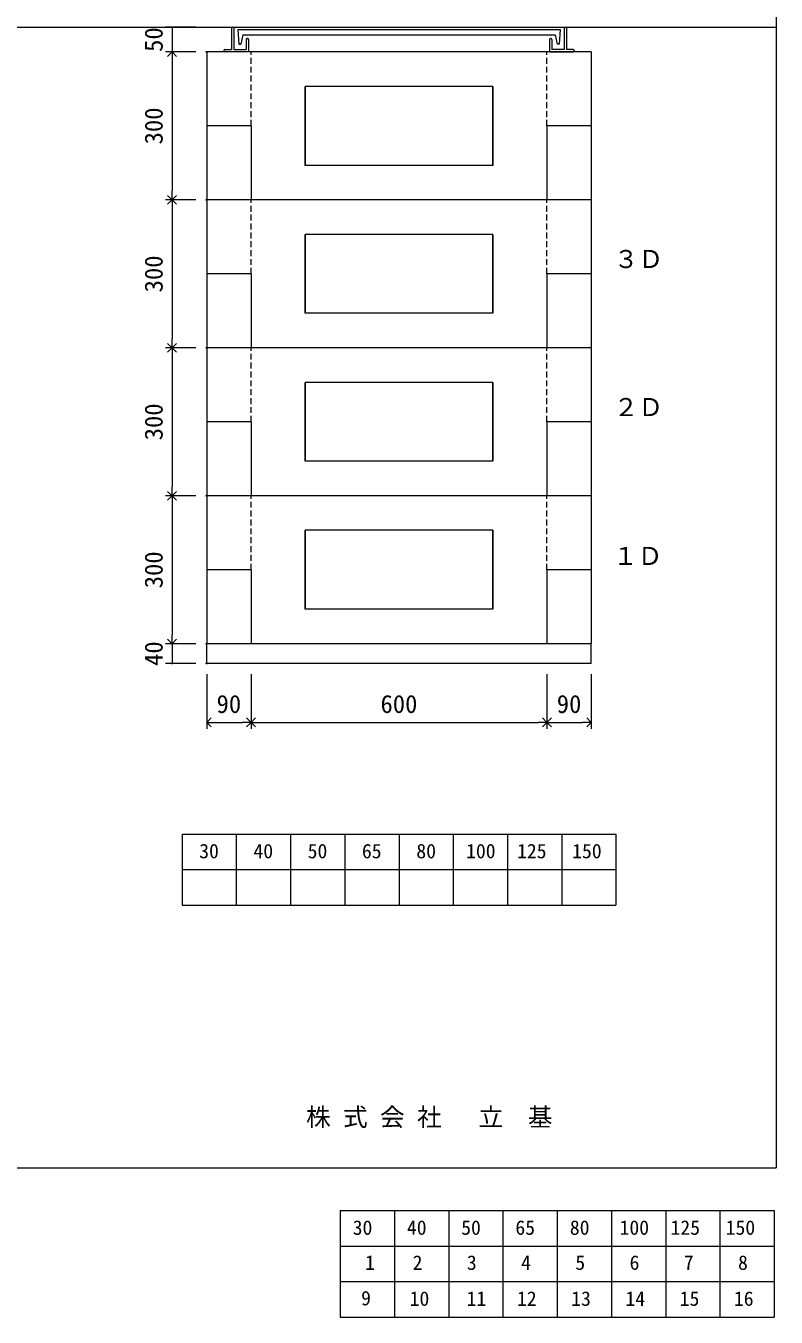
# Model space of a CAD drawing. Units: millimetres, scale not verified. Extents: x -4890 to 18490, y -2289 to 2289.
# Drawn here: x 3368 to 4890, y -2289 to 329 of the extents above; entities that cross this region are included whole.
import ezdxf
from ezdxf.enums import TextEntityAlignment as Align

# ---------------------------------------------------------------- set-up
doc = ezdxf.new("R2010")
doc.units = ezdxf.units.MM
doc.header["$LTSCALE"] = 10
doc.header["$PDMODE"] = 32
doc.header["$PDSIZE"] = 2
for name, pattern in [('DASHED1', [1.8, 1.2, -0.6]), ('USER2', [50.8, 31.75, -6.35, 6.35, -6.35]), ('USER5', [3.185, 0.01, -3.175])]:
    doc.linetypes.add(name, pattern=pattern)
for name, color, linetype, lineweight in [('0-1_Defpoints', 7, 'USER2', 5), ('0-2_waku', 7, 'Continuous', 18), ('0-3_gaikei', 7, 'Continuous', 18), ('0-4_kakure', 7, 'USER5', 18), ('0-5_sunpou', 7, 'Continuous', 5), ('0-8_uchigawa', 6, 'Continuous', 18), ('0-A_futa', 3, 'Continuous', 18), ('0-B_GL', 4, 'Continuous', 18), ('0-D_文字１', 7, 'Continuous', 18), ('1-4_文字２', 7, 'Continuous', 5)]:
    doc.layers.add(name, color=color, linetype=linetype, lineweight=lineweight)
doc.styles.add('ＭＳ ゴシック', font='')
doc.styles.get('ＭＳ ゴシック').set_extended_font_data('MS Gothic')

# ---------------------------------------------------------------- blocks, each defined once
blk = doc.blocks.new('_Open90')
at = {"layer": '0-5_sunpou'}
blk.add_line((0, 0), (-1, 0), dxfattribs=at)
blk.add_lwpolyline([(-0.5, 0.5), (0, 0), (-0.5, -0.5)], dxfattribs=at)
blk = doc.blocks.new('D77')
at = {"layer": '0-1_Defpoints'}
for p in [(5182.32, 2492.03), (5112.02, 2192.03), (5182.32, 2192.03)]:
    blk.add_point(p, dxfattribs=at)
at = {"layer": '0-5_sunpou'}
for p, q in [((5160.32, 2492.03), (5099.02, 2492.03)), ((5112.02, 2474.03), (5112.02, 2210.03)), ((5160.32, 2192.03), (5099.02, 2192.03))]:
    blk.add_line(p, q, dxfattribs=at)
at = {"layer": '0-5_sunpou', "xscale": 18, "yscale": 18}
for p, rotation in [((5112.02, 2492.03), 90), ((5112.02, 2192.03), 270)]:
    blk.add_blockref('_Open90', p, dxfattribs=dict(at, rotation=rotation))
at = {"layer": '0-5_sunpou', "style": 'ＭＳ ゴシック'}
blk.add_text('300', height=36.66, rotation=90, dxfattribs=at).set_placement((5104.02, 2304.53), align=Align.BOTTOM_LEFT)
blk = doc.blocks.new('D78')
at = {"layer": '0-1_Defpoints'}
for p in [(5182.32, 1592.03), (5112.02, 1292.03), (5182.32, 1292.03)]:
    blk.add_point(p, dxfattribs=at)
at = {"layer": '0-5_sunpou'}
for p, q in [((5160.32, 1592.03), (5099.02, 1592.03)), ((5112.02, 1574.03), (5112.02, 1310.03)), ((5160.32, 1292.03), (5099.02, 1292.03))]:
    blk.add_line(p, q, dxfattribs=at)
at = {"layer": '0-5_sunpou', "xscale": 18, "yscale": 18}
for p, rotation in [((5112.02, 1592.03), 90), ((5112.02, 1292.03), 270)]:
    blk.add_blockref('_Open90', p, dxfattribs=dict(at, rotation=rotation))
at = {"layer": '0-5_sunpou', "style": 'ＭＳ ゴシック'}
blk.add_text('300', height=36.66, rotation=90, dxfattribs=at).set_placement((5104.02, 1404.53), align=Align.BOTTOM_LEFT)
blk = doc.blocks.new('D74')
at = {"layer": '0-1_Defpoints'}
for p in [(5182.32, 2192.03), (5112.02, 1892.03), (5182.32, 1892.03)]:
    blk.add_point(p, dxfattribs=at)
at = {"layer": '0-5_sunpou'}
for p, q in [((5160.32, 2192.03), (5099.02, 2192.03)), ((5112.02, 2174.03), (5112.02, 1910.03)), ((5160.32, 1892.03), (5099.02, 1892.03))]:
    blk.add_line(p, q, dxfattribs=at)
at = {"layer": '0-5_sunpou', "xscale": 18, "yscale": 18}
for p, rotation in [((5112.02, 2192.03), 90), ((5112.02, 1892.03), 270)]:
    blk.add_blockref('_Open90', p, dxfattribs=dict(at, rotation=rotation))
at = {"layer": '0-5_sunpou', "style": 'ＭＳ ゴシック'}
blk.add_text('300', height=36.66, rotation=90, dxfattribs=at).set_placement((5104.02, 2004.53), align=Align.BOTTOM_LEFT)
blk = doc.blocks.new('D67')
at = {"layer": '0-1_Defpoints'}
for p in [(5182.32, 1892.03), (5112.02, 1592.03), (5182.32, 1592.03)]:
    blk.add_point(p, dxfattribs=at)
at = {"layer": '0-5_sunpou'}
for p, q in [((5160.32, 1892.03), (5099.02, 1892.03)), ((5112.02, 1874.03), (5112.02, 1610.03)), ((5160.32, 1592.03), (5099.02, 1592.03))]:
    blk.add_line(p, q, dxfattribs=at)
at = {"layer": '0-5_sunpou', "xscale": 18, "yscale": 18}
for p, rotation in [((5112.02, 1892.03), 90), ((5112.02, 1592.03), 270)]:
    blk.add_blockref('_Open90', p, dxfattribs=dict(at, rotation=rotation))
at = {"layer": '0-5_sunpou', "style": 'ＭＳ ゴシック'}
blk.add_text('300', height=36.66, rotation=90, dxfattribs=at).set_placement((5104.02, 1704.53), align=Align.BOTTOM_LEFT)
blk = doc.blocks.new('D71')
at = {"layer": '0-1_Defpoints'}
for p in [(5182.32, 1292.03), (5112.02, 1252.03), (5182.32, 1252.03)]:
    blk.add_point(p, dxfattribs=at)
at = {"layer": '0-5_sunpou'}
for p, q in [((5160.32, 1292.03), (5099.02, 1292.03)), ((5112.02, 1292.03), (5112.02, 1252.03)), ((5160.32, 1252.03), (5099.02, 1252.03))]:
    blk.add_line(p, q, dxfattribs=at)
at = {"layer": '0-5_sunpou', "style": 'ＭＳ ゴシック'}
blk.add_text('40', height=36.66, rotation=90, dxfattribs=at).set_placement((5104.02, 1247.03), align=Align.BOTTOM_LEFT)

msp = doc.modelspace()

# ---------------------------------------------------------------- linework, layer by layer
at = {"layer": '0-2_waku'}
for p, q in [((4889.9, 2288.86), (4889.9, -1986.14)), ((4889.9, 2288.86), (4889.9, -1986.14)), ((3684.9, -1309.47), (3684.9, -1453.47)), ((3684.9, -1309.47), (3684.9, -1453.47)), ((3684.9, -1309.47), (3684.9, -1453.47)), ((3684.9, -1309.47), (3684.9, -1453.47)), ((3684.9, -1309.47), (4564.9, -1309.47)), ((3794.9, -1309.47), (3794.9, -1453.47)), ((3904.9, -1309.47), (3904.9, -1453.47)), ((3904.9, -1309.47), (3904.9, -1453.47)), ((4014.9, -1309.47), (4014.9, -1453.47)), ((4124.9, -1309.47), (4124.9, -1453.47)), ((4234.9, -1309.47), (4234.9, -1453.47)), ((4344.9, -1309.47), (4344.9, -1453.47)), ((4454.9, -1309.47), (4454.9, -1453.47)), ((4564.9, -1309.47), (4564.9, -1453.47)), ((3684.9, -1381.47), (4564.9, -1381.47)), ((3684.9, -1453.47), (4564.9, -1453.47)), ((-1230.1, -1986.14), (4889.9, -1986.14)), ((-1230.1, -1986.14), (4889.9, -1986.14)), ((-1230.1, -1986.14), (4889.9, -1986.14))]:
    msp.add_line(p, q, dxfattribs=at)
at = {"layer": '0-3_gaikei'}
for p, q in [((4514.9, 276.53), (3734.9, 276.53)), ((4514.9, 276.53), (3734.9, 276.53)), ((4514.9, 276.53), (3734.9, 276.53)), ((3734.9, 276.53), (3734.9, 126.53)), ((4424.9, 276.53), (3824.9, 276.53)), ((4514.9, 276.53), (4514.9, 126.53)), ((4514.9, 276.53), (4514.9, 126.53)), ((3824.9, 126.53), (3734.9, 126.53)), ((3734.9, 126.53), (3734.9, -23.47)), ((3824.9, 126.53), (3824.9, -23.47)), ((3824.9, 126.53), (3824.9, -23.47)), ((4424.9, 126.53), (4424.9, -23.47)), ((4514.9, 126.53), (4424.9, 126.53)), ((4514.9, 126.53), (4514.9, -23.47)), ((4514.9, -23.47), (3734.9, -23.47)), ((4514.9, -23.47), (3734.9, -23.47)), ((4514.9, -23.47), (3734.9, -23.47)), ((4514.9, -23.47), (3734.9, -23.47)), ((4514.9, -23.47), (3734.9, -23.47)), ((4514.9, -23.47), (3734.9, -23.47)), ((4514.9, -23.47), (3734.9, -23.47)), ((4514.9, -23.47), (3734.9, -23.47)), ((4514.9, -23.47), (3734.9, -23.47)), ((3734.9, -23.47), (3734.9, -173.47)), ((4424.9, -23.47), (3824.9, -23.47)), ((4424.9, -23.47), (3824.9, -23.47)), ((4424.9, -23.47), (3824.9, -23.47)), ((4514.9, -23.47), (4514.9, -173.47)), ((4514.9, -23.47), (4514.9, -173.47)), ((3824.9, -173.47), (3734.9, -173.47)), ((3734.9, -173.47), (3734.9, -323.47)), ((3824.9, -173.47), (3824.9, -323.47)), ((3824.9, -173.47), (3824.9, -323.47)), ((4424.9, -173.47), (4424.9, -323.47)), ((4514.9, -173.47), (4424.9, -173.47)), ((4514.9, -173.47), (4514.9, -323.47)), ((4514.9, -323.47), (3734.9, -323.47)), ((4514.9, -323.47), (3734.9, -323.47)), ((4514.9, -323.47), (3734.9, -323.47)), ((4514.9, -323.47), (3734.9, -323.47)), ((4514.9, -323.47), (3734.9, -323.47)), ((4514.9, -323.47), (3734.9, -323.47)), ((3734.9, -323.47), (3734.9, -473.47)), ((4424.9, -323.47), (3824.9, -323.47)), ((4424.9, -323.47), (3824.9, -323.47)), ((4514.9, -323.47), (4514.9, -473.47)), ((3824.9, -473.47), (3734.9, -473.47)), ((3734.9, -473.47), (3734.9, -623.47)), ((3824.9, -473.47), (3824.9, -623.47)), ((3824.9, -473.47), (3824.9, -623.47)), ((4424.9, -473.47), (4424.9, -623.47)), ((4514.9, -473.47), (4424.9, -473.47)), ((4514.9, -473.47), (4514.9, -623.47)), ((3734.9, -623.47), (3734.9, -773.47)), ((3734.9, -623.47), (3734.9, -773.47)), ((4514.9, -623.47), (3734.9, -623.47)), ((4514.9, -623.47), (3734.9, -623.47)), ((4514.9, -623.47), (3734.9, -623.47)), ((4514.9, -623.47), (3734.9, -623.47)), ((4514.9, -623.47), (3734.9, -623.47)), ((4514.9, -623.47), (3734.9, -623.47)), ((4424.9, -623.47), (3824.9, -623.47)), ((4424.9, -623.47), (3824.9, -623.47)), ((4514.9, -623.47), (4514.9, -773.47)), ((3824.9, -773.47), (3734.9, -773.47)), ((3734.9, -773.47), (3734.9, -923.47)), ((3824.9, -773.47), (3824.9, -923.47)), ((3824.9, -773.47), (3824.9, -923.47)), ((4424.9, -773.47), (4424.9, -923.47)), ((4514.9, -773.47), (4514.9, -923.47)), ((4514.9, -923.47), (3734.9, -923.47)), ((4514.9, -923.47), (3734.9, -923.47)), ((4514.9, -923.47), (3734.9, -923.47)), ((3734.9, -963.47), (3734.9, -923.47)), ((4424.9, -923.47), (3824.9, -923.47)), ((4514.9, -963.47), (4514.9, -923.47)), ((4514.9, -963.47), (3734.9, -963.47)), ((4514.9, -963.47), (3734.9, -963.47)), ((4514.9, -963.47), (3734.9, -963.47))]:
    msp.add_line(p, q, dxfattribs=at)
for points in [[(4514.9, 276.53), (3734.9, 276.53), (3734.9, 126.53)], [(4514.9, -23.47), (3734.9, -23.47), (3734.9, -173.47)], [(4514.9, -623.47), (4514.9, -773.47), (4424.9, -773.47)]]:
    msp.add_lwpolyline(points, dxfattribs=at)
at = {"layer": '0-4_kakure', "linetype": 'DASHED1', "lineweight": 5}
for p, q in [((3824.9, 126.53), (3824.9, 276.53)), ((4424.9, 126.53), (4424.9, 276.53)), ((3824.9, -173.47), (3824.9, -23.47)), ((4424.9, -173.47), (4424.9, -23.47)), ((3824.9, -473.47), (3824.9, -323.47)), ((4424.9, -473.47), (4424.9, -323.47)), ((3824.9, -773.47), (3824.9, -623.47)), ((4424.9, -773.47), (4424.9, -623.47))]:
    msp.add_line(p, q, dxfattribs=at)
at = {"layer": '0-5_sunpou'}
for p, q in [((3712.9, 326.53), (3651.6, 326.53)), ((3664.6, 326.53), (3664.6, 276.53)), ((3712.9, 276.53), (3651.6, 276.53)), ((3712.9, -23.47), (3651.6, -23.47)), ((3734.9, -985.47), (3734.9, -1095.91)), ((3824.9, -985.47), (3824.9, -1095.91)), ((3824.9, -985.47), (3824.9, -1095.91)), ((4424.9, -985.47), (4424.9, -1095.91)), ((4424.9, -985.47), (4424.9, -1095.91)), ((4514.9, -985.47), (4514.9, -1095.91)), ((3752.9, -1082.91), (3806.9, -1082.91)), ((3842.9, -1082.91), (4406.9, -1082.91)), ((4442.9, -1082.91), (4496.9, -1082.91))]:
    msp.add_line(p, q, dxfattribs=at)
at = {"layer": '0-8_uchigawa'}
for p, q in [((3934.9, 46.53), (3934.9, 206.53)), ((4314.9, 206.53), (3934.9, 206.53)), ((4314.9, 206.53), (3934.9, 206.53)), ((4314.9, 206.53), (3934.9, 206.53)), ((4314.9, 46.53), (4314.9, 206.53)), ((4314.9, 46.53), (3934.9, 46.53)), ((4314.9, 46.53), (3934.9, 46.53)), ((4314.9, 46.53), (3934.9, 46.53)), ((3934.9, -253.47), (3934.9, -93.47)), ((4314.9, -93.47), (3934.9, -93.47)), ((4314.9, -93.47), (3934.9, -93.47)), ((4314.9, -93.47), (3934.9, -93.47)), ((4314.9, -253.47), (4314.9, -93.47)), ((4314.9, -253.47), (3934.9, -253.47)), ((4314.9, -253.47), (3934.9, -253.47)), ((4314.9, -253.47), (3934.9, -253.47)), ((3934.9, -553.47), (3934.9, -393.47)), ((4314.9, -393.47), (3934.9, -393.47)), ((4314.9, -393.47), (3934.9, -393.47)), ((4314.9, -393.47), (3934.9, -393.47)), ((4314.9, -553.47), (4314.9, -393.47)), ((4314.9, -553.47), (3934.9, -553.47)), ((4314.9, -553.47), (3934.9, -553.47)), ((4314.9, -553.47), (3934.9, -553.47)), ((4314.9, -693.47), (3934.9, -693.47)), ((4314.9, -693.47), (3934.9, -693.47)), ((4314.9, -853.47), (3934.9, -853.47)), ((4314.9, -853.47), (3934.9, -853.47))]:
    msp.add_line(p, q, dxfattribs=at)
for points in [[(3934.9, 46.53), (3934.9, 206.53), (3934.9, 46.53)], [(4314.9, 46.53), (4314.9, 206.53), (4314.9, 46.53)], [(3934.9, -253.47), (3934.9, -93.47), (3934.9, -253.47)], [(4314.9, -253.47), (4314.9, -93.47), (4314.9, -253.47)], [(3934.9, -553.47), (3934.9, -393.47), (3934.9, -553.47)], [(4314.9, -553.47), (4314.9, -393.47), (4314.9, -553.47)], [(3934.9, -693.47), (3934.9, -853.47), (3934.9, -693.47)], [(4314.9, -693.47), (4314.9, -853.47), (4314.9, -693.47)]]:
    msp.add_lwpolyline(points, dxfattribs=at)
at = {"layer": '0-A_futa'}
for p, q in [((3784.9, 324.53), (3784.9, 281.53)), ((3786.9, 326.53), (3789.9, 326.53)), ((3789.9, 326.53), (3789.9, 281.53)), ((3797.71, 322.03), (4452.04, 322.03)), ((3797.71, 322.03), (3800.2, 292.03)), ((4452.04, 322.03), (4449.79, 292.03)), ((4459.9, 326.53), (4459.9, 281.53)), ((4459.9, 326.53), (4462.9, 326.53)), ((4464.9, 324.53), (4464.9, 281.53)), ((3800.2, 292.03), (3803.91, 292.03)), ((3808.23, 311.03), (3803.91, 292.03)), ((3808.23, 311.03), (4441.57, 311.03)), ((3814.9, 301.53), (3814.9, 281.53)), ((3816.9, 303.53), (3817.9, 303.53)), ((3819.9, 301.53), (3819.9, 276.53)), ((4429.9, 301.53), (4429.9, 276.53)), ((4432.9, 303.53), (4431.9, 303.53)), ((4434.9, 301.53), (4434.9, 281.53)), ((4441.57, 311.03), (4445.88, 292.03)), ((4449.79, 292.03), (4445.88, 292.03)), ((3769.9, 279.53), (3769.9, 278.53)), ((3771.9, 281.53), (3784.9, 281.53)), ((3819.9, 276.53), (3771.9, 276.53)), ((3789.9, 281.53), (3814.9, 281.53)), ((4429.9, 276.53), (4477.9, 276.53)), ((4459.9, 281.53), (4434.9, 281.53)), ((4477.9, 281.53), (4464.9, 281.53)), ((4479.9, 279.53), (4479.9, 278.53))]:
    msp.add_line(p, q, dxfattribs=at)
for centre, start, end in [((3786.9, 324.53), 90, 180), ((4462.9, 324.53), 0, 90), ((3816.9, 301.53), 90, 180), ((3817.9, 301.53), 0, 90), ((4431.9, 301.53), 90, 180), ((4432.9, 301.53), 0, 90), ((3771.9, 279.53), 90, 180), ((3771.9, 278.53), 180, 270), ((4477.9, 279.53), 0, 90), ((4477.9, 278.53), 270, 0)]:
    msp.add_arc(centre, 2, start, end, dxfattribs=at)
at = {"layer": '0-B_GL'}
msp.add_line((-1230.1, 326.53), (4889.9, 326.53), dxfattribs=at)
msp.add_line((-1230.1, 326.53), (4889.9, 326.53), dxfattribs=at)
at = {"layer": '1-4_文字２'}
for p, q in [((4005.81, -2072.9), (4005.81, -2216.9)), ((4005.81, -2072.9), (4005.81, -2216.9)), ((4005.81, -2072.9), (4005.81, -2216.9)), ((4005.81, -2072.9), (4005.81, -2216.9)), ((4005.81, -2072.9), (4885.81, -2072.9)), ((4005.81, -2072.9), (4005.81, -2216.9)), ((4005.81, -2072.9), (4005.81, -2216.9)), ((4005.81, -2072.9), (4005.81, -2216.9)), ((4005.81, -2072.9), (4005.81, -2216.9)), ((4005.81, -2072.9), (4885.81, -2072.9)), ((4115.81, -2072.9), (4115.81, -2216.9)), ((4115.81, -2072.9), (4115.81, -2216.9)), ((4225.81, -2072.9), (4225.81, -2216.9)), ((4225.81, -2072.9), (4225.81, -2216.9)), ((4225.81, -2072.9), (4225.81, -2216.9)), ((4225.81, -2072.9), (4225.81, -2216.9)), ((4335.81, -2072.9), (4335.81, -2216.9)), ((4335.81, -2072.9), (4335.81, -2216.9)), ((4445.81, -2072.9), (4445.81, -2216.9)), ((4445.81, -2072.9), (4445.81, -2216.9)), ((4555.81, -2072.9), (4555.81, -2216.9)), ((4555.81, -2072.9), (4555.81, -2216.9)), ((4665.81, -2072.9), (4665.81, -2216.9)), ((4665.81, -2072.9), (4665.81, -2216.9)), ((4775.81, -2072.9), (4775.81, -2216.9)), ((4775.81, -2072.9), (4775.81, -2216.9)), ((4885.81, -2072.9), (4885.81, -2216.9)), ((4885.81, -2072.9), (4885.81, -2216.9)), ((4005.81, -2144.9), (4885.81, -2144.9)), ((4005.81, -2144.9), (4885.81, -2144.9)), ((4005.81, -2216.9), (4885.81, -2216.9)), ((4005.81, -2216.9), (4885.81, -2216.9)), ((4005.81, -2216.9), (4005.81, -2288.9)), ((4005.81, -2216.9), (4005.81, -2288.9)), ((4005.81, -2216.9), (4005.81, -2288.9)), ((4005.81, -2216.9), (4005.81, -2288.9)), ((4005.81, -2216.9), (4885.81, -2216.9)), ((4005.81, -2216.9), (4005.81, -2288.9)), ((4005.81, -2216.9), (4005.81, -2288.9)), ((4005.81, -2216.9), (4005.81, -2288.9)), ((4005.81, -2216.9), (4005.81, -2288.9)), ((4005.81, -2216.9), (4885.81, -2216.9)), ((4115.81, -2216.9), (4115.81, -2288.9)), ((4115.81, -2216.9), (4115.81, -2288.9)), ((4225.81, -2216.9), (4225.81, -2288.9)), ((4225.81, -2216.9), (4225.81, -2288.9)), ((4225.81, -2216.9), (4225.81, -2288.9)), ((4225.81, -2216.9), (4225.81, -2288.9)), ((4335.81, -2216.9), (4335.81, -2288.9)), ((4335.81, -2216.9), (4335.81, -2288.9)), ((4445.81, -2216.9), (4445.81, -2288.9)), ((4445.81, -2216.9), (4445.81, -2288.9)), ((4555.81, -2216.9), (4555.81, -2288.9)), ((4555.81, -2216.9), (4555.81, -2288.9)), ((4665.81, -2216.9), (4665.81, -2288.9)), ((4665.81, -2216.9), (4665.81, -2288.9)), ((4775.81, -2216.9), (4775.81, -2288.9)), ((4775.81, -2216.9), (4775.81, -2288.9)), ((4885.81, -2216.9), (4885.81, -2288.9)), ((4885.81, -2216.9), (4885.81, -2288.9)), ((4005.81, -2288.9), (4885.81, -2288.9)), ((4005.81, -2288.9), (4885.81, -2288.9))]:
    msp.add_line(p, q, dxfattribs=at)

# ---------------------------------------------------------------- block references
at = {"layer": '0-5_sunpou'}
for name in ['D77', 'D74', 'D67', 'D78', 'D71']:
    msp.add_blockref(name, (-1447.42, -2215.5), dxfattribs=at)
at = {"layer": '0-5_sunpou', "xscale": 18, "yscale": 18, "rotation": 180}
for p in [(3734.9, -1082.91), (3824.9, -1082.91), (4424.9, -1082.91)]:
    msp.add_blockref('_Open90', p, dxfattribs=at)
at = {"layer": '0-5_sunpou', "xscale": 18, "yscale": 18}
for p in [(3824.9, -1082.91), (4424.9, -1082.91), (4514.9, -1082.91)]:
    msp.add_blockref('_Open90', p, dxfattribs=at)

# ---------------------------------------------------------------- texts
at = {"layer": '0-5_sunpou', "style": 'ＭＳ ゴシック'}
msp.add_text('50', height=36.66, rotation=90, dxfattribs=at).set_placement((3656.6, 276.53), align=Align.BOTTOM_LEFT)
for s, p in [('90', (3754.9, -1074.91)), ('600', (4087.4, -1074.91)), ('90', (4444.9, -1074.91))]:
    msp.add_text(s, height=36.66, dxfattribs=at).set_placement(p, align=Align.BOTTOM_LEFT)
at = {"layer": '0-D_文字１', "style": 'ＭＳ ゴシック'}
for s, height, p in [('３Ｄ', 36.66, (4560.57, -172.73)), ('２Ｄ', 36.66, (4560.44, -472.91)), ('１Ｄ', 36.66, (4559.12, -774.78)), ('30', 29.33, (3719.67, -1367.29)), ('40', 29.33, (3829.67, -1367.29)), ('50', 29.33, (3939.67, -1367.29)), ('65', 29.33, (4049.67, -1367.29)), ('80', 29.33, (4160.08, -1367.29)), ('100', 29.33, (4260.95, -1367.29)), ('125', 29.33, (4364.34, -1367.29)), ('150', 29.33, (4476.1, -1367.29)), ('株 式 会 社 \u3000立\u3000基', 36.66, (3936.43, -1912.5))]:
    msp.add_text(s, height=height, dxfattribs=at).set_placement(p, align=Align.BOTTOM_LEFT)
at = {"layer": '1-4_文字２', "style": 'ＭＳ ゴシック'}
for s, p in [('30', (4030.97, -2130.72)), ('30', (4030.97, -2130.72)), ('40', (4140.97, -2130.72)), ('40', (4140.97, -2130.72)), ('50', (4250.97, -2130.72)), ('50', (4250.97, -2130.72)), ('65', (4360.97, -2130.72)), ('65', (4360.97, -2130.72)), ('80', (4471.38, -2130.72)), ('80', (4471.38, -2130.72)), ('100', (4572.25, -2130.72)), ('100', (4572.25, -2130.72)), ('125', (4675.64, -2130.72)), ('125', (4675.64, -2130.72)), ('150', (4787.4, -2130.72)), ('150', (4787.4, -2130.72)), ('1', (4056.11, -2201.75)), ('2', (4152.55, -2201.75)), ('3', (4262.55, -2201.75)), ('4', (4372.55, -2201.75)), ('5', (4482.55, -2201.75)), ('6', (4592.55, -2201.75)), ('7', (4702.55, -2201.75)), ('8', (4812.55, -2201.75)), ('9', (4048.05, -2273.75)), ('10', (4146.46, -2274.72)), ('11', (4261.96, -2274.72)), ('12', (4364.17, -2274.72)), ('13', (4474.17, -2274.72)), ('14', (4584.17, -2274.72)), ('15', (4694.17, -2274.72)), ('16', (4804.17, -2274.72))]:
    msp.add_text(s, height=29.33, dxfattribs=at).set_placement(p, align=Align.BOTTOM_LEFT)

doc.saveas('drawing.dxf')
